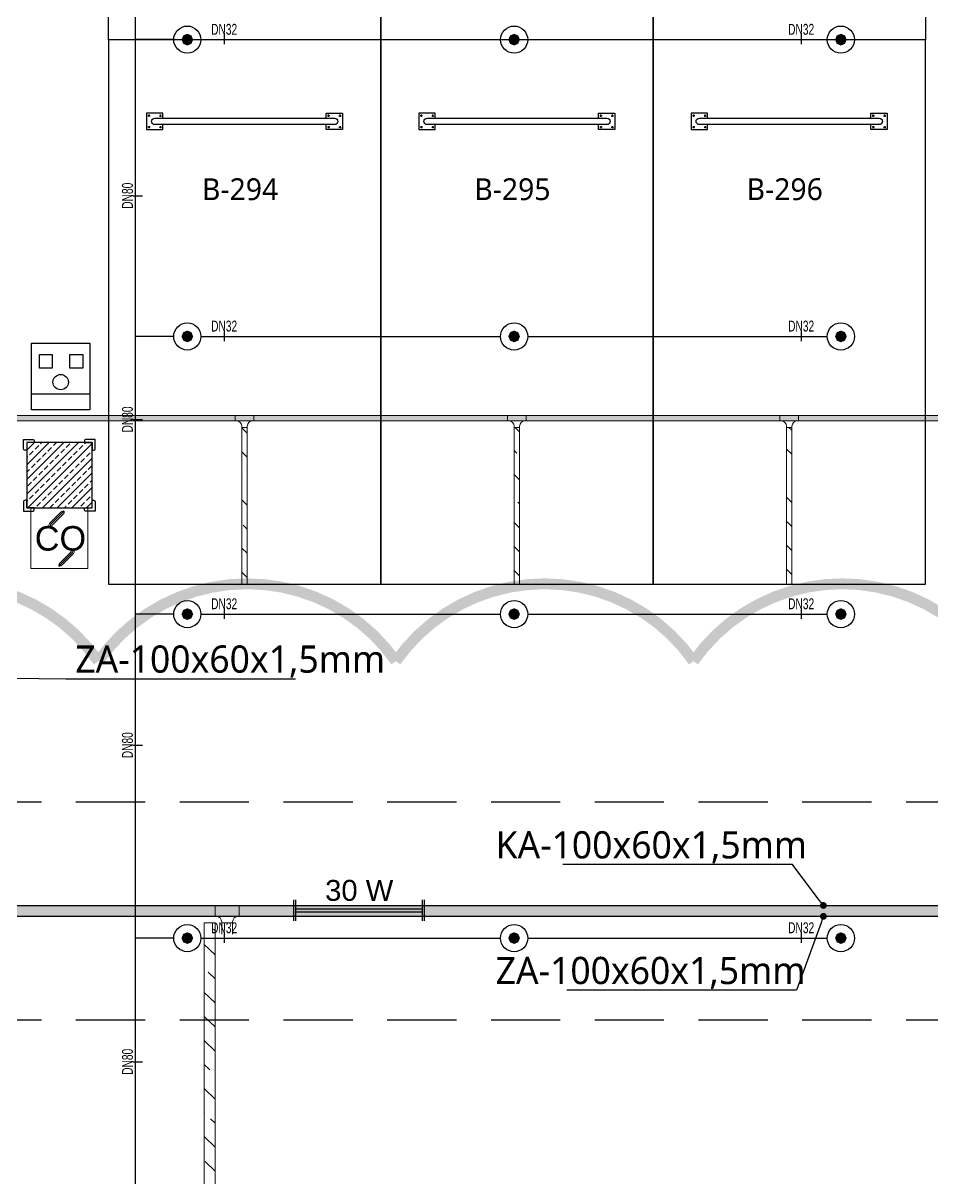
# Model space of a CAD drawing. Header units: millimetres. Extents: x -379292 to 1221486, y 92049 to 447512.
# Drawn here: x -226488 to -218145, y 202167 to 212771 of the extents above; entities that cross this region are included whole.
import ezdxf
from ezdxf import colors
from ezdxf.entities.mleader import LeaderData, LeaderLine
from ezdxf.enums import TextEntityAlignment as Align
from ezdxf.math import Vec2, Vec3

# ---------------------------------------------------------------- set-up
doc = ezdxf.new("R2010")
doc.units = ezdxf.units.MM
doc.linetypes.add('HIDDEN', pattern=[9.525, 6.35, -3.175])
for name, color, linetype in [('-M-YNGN-BORUID', 7, 'Continuous'), ('-M-YNGN-BORUUZUN', 7, 'Continuous'), ('-M-YNGN-BORUYUK', 7, 'Continuous'), ('-M-YNGN-SPR-YUK', 7, 'Continuous'), ('-M-YNGN-ZON3-CAP-', 7, 'Continuous'), ('-M-YNGN-ZON3-SPR-', 7, 'Continuous'), ('05_HATCH CONCRETE', 141, 'Continuous'), ('05_SYMBOL', 2, 'Continuous'), ('08_LAMP', 4, 'Continuous'), ('08_SOCKET', 4, 'Continuous'), ('202-A-Y-MahalAd', 141, 'Continuous'), ('E_CT_ZA', 6, 'Continuous'), ('EYazı', 7, 'Continuous')]:
    doc.layers.add(name, color=color, linetype=linetype)
doc.layers.add('-M-YNGN-SPR-CAPCIZGI', color=188, linetype='Continuous', plot=False)
for name, color, linetype, lineweight in [('-M-YNGN-ZON3', 6, 'SP', 30), ('08_DEDECTOR', 3, 'Continuous', 9), ('E_CT_AYDINLATMA', 3, 'Continuous', 9), ('E_CT_KIRMIZI', 1, 'Continuous', 9)]:
    doc.layers.add(name, color=color, linetype=linetype, lineweight=lineweight)
doc.styles.add('CIZGI', font='tahoma.ttf', dxfattribs={"width": 0.8, "oblique": 20})
doc.styles.add('HCAD', font='HCAD.SHX', dxfattribs={"width": 0.8, "height": 0.2})
doc.styles.add('PIPESIZE', font='hcad.shx', dxfattribs={"width": 0.8})
doc.styles.add('SPR-NOT', font='romans.shx')
doc.styles.get("Standard").update_dxf_attribs({"font": 'segoeuil.ttf'})
doc.styles.add('YAZI-2', font='arial.ttf', dxfattribs={"height": 2})
doc.styles.add('YAZI-3', font='arial.ttf', dxfattribs={"height": 3})
doc.linetypes.add('SP', pattern='A,2,-0.1,["SP",CIZGI,S=0.14,R=0.2,X=0,Y=-0.07],-0.255', length=2.355)

# ---------------------------------------------------------------- blocks, each defined once
blk = doc.blocks.new('202_Vida')
at = {"color": 0, "linetype": 'ByBlock', "ltscale": 0.2}
for points in [[(1, 0), (-1, 0)], [(0, 1), (0, -1)]]:
    blk.add_lwpolyline(points, dxfattribs=at)
at = {"color": 0, "linetype": 'ByBlock'}
for radius in [0.42, 0.23, 0.155]:
    blk.add_circle((0, 0), radius, dxfattribs=at)
blk = doc.blocks.new('202_Stoper')
at = {"color": 0, "linetype": 'ByBlock'}
for points in [[(-750, -30), (-750, -75), (-900, -75), (-900, 75), (-750, 75), (-750, 30)], [(750, -30), (750, -75), (900, -75), (900, 75), (750, 75), (750, 30)]]:
    blk.add_lwpolyline(points, dxfattribs=at)
blk.add_lwpolyline([(825, -30, 1), (825, 30), (-825, 30, 1), (-825, -30)], format="xyb", close=True, dxfattribs=at)
at = {"color": 0, "linetype": 'ByBlock', "yscale": 10, "zscale": 10, "rotation": 180}
for p, xscale in [((-877, 53), -10), ((-772, 53), 10), ((772, 53), -10), ((877, 53), 10)]:
    blk.add_blockref('202_Vida', p, dxfattribs=dict(at, xscale=xscale))
at = {"color": 0, "linetype": 'ByBlock', "yscale": 10, "zscale": 10}
for p, xscale in [((-877, -52), 10), ((-772, -52), -10), ((772, -52), 10), ((877, -52), -10)]:
    blk.add_blockref('202_Vida', p, dxfattribs=dict(at, xscale=xscale))
blk = doc.blocks.new('202_Mahalblok')
at = {"color": 0, "linetype": 'ByBlock', "flags": 128}
blk.add_lwpolyline([(0, 0), (0, 5000), (2500, 5000), (2500, 0)], close=True, dxfattribs=at)
at = {"color": 252}
blk.add_blockref('202_Stoper', (1250, 750), dxfattribs=at)
at = {"color": 0, "linetype": 'ByBlock', "ltscale": 25}
blk.add_attdef('MAHALNO', text='', height=200, dxfattribs=at).set_placement((1209, 1390), align=Align.BOTTOM_CENTER)
blk = doc.blocks.new('bariyer')
at = {"color": 8, "ltscale": 25}
blk.add_lwpolyline([(0, -70), (15, -70, 0.414214), (30, -55), (30, 30), (-55, 30, 0.414214), (-70, 15), (-70, 0), (0, 0)], format="xyb", close=True, dxfattribs=at)
blk = doc.blocks.new('OtoParkBodrumKatMimari')
at = {"layer": '05_HATCH CONCRETE'}
h = blk.add_hatch(dxfattribs=at)
h.set_pattern_fill('ANSI33', color=8, scale=15, angle=180, style=0)
h.set_pattern_definition([(225, (905000, -3e-07), (67.351921, -67.351921), []), (225, (904932.65, -3e-07), (67.351921, -67.351921), [47.625, -23.8125])])
h.paths.add_polyline_path([(20500, 108100), (19900, 108100), (19900, 107500), (20500, 107500)])
at = {"color": 5}
blk.add_lwpolyline([(20500, 108100), (19900, 108100), (19900, 107500), (20500, 107500)], close=True, dxfattribs=at)
at = {"layer": '05_SYMBOL', "color": 252, "linetype": 'HIDDEN', "ltscale": 100}
blk.add_lwpolyline([(19400, 104800), (128500, 104800)], dxfattribs=at)
blk.add_lwpolyline([(17400, 100800, -0.414214), (19400, 102800), (128500, 102800, -0.414214), (130500, 100800), (130500, 90800, -0.414214), (128500, 88800), (19400, 88800, -0.414214), (17400, 90800), (17400, 100800)], format="xyb", dxfattribs=at)
at = {"layer": '05_SYMBOL', "color": 8, "xscale": -1}
blk.add_blockref('bariyer', (19900, 108100), dxfattribs=at)
at = {"layer": '05_SYMBOL', "color": 8}
blk.add_blockref('bariyer', (20500, 108100), dxfattribs=at)
at = {"layer": '05_SYMBOL', "color": 8, "rotation": 180}
blk.add_blockref('bariyer', (19900, 107500), dxfattribs=at)
at = {"layer": '05_SYMBOL', "color": 8, "xscale": -1, "rotation": 180}
blk.add_blockref('bariyer', (20500, 107500), dxfattribs=at)
at = {"layer": '202-A-Y-MahalAd', "color": 8, "ltscale": 25}
for p, values in [((20650, 111800), {'MAHALNO': 'B-293'}), ((23150, 111800), {'MAHALNO': 'B-292'}), ((25650, 111800), {'MAHALNO': 'B-291'})]:
    blk.add_blockref('202_Mahalblok', p, dxfattribs=at).add_auto_attribs(values)
ref = blk.add_blockref('202_Mahalblok', (20650, 111800), dxfattribs=dict(at, xscale=-1, rotation=180))
ref.add_attrib('MAHALNO', 'B-294', dxfattribs={"layer": '0', "color": 0, "linetype": 'ByBlock', "ltscale": 25, "height": 200}).set_placement((21859, 110267), align=Align.BOTTOM_CENTER)
ref = blk.add_blockref('202_Mahalblok', (23150, 111800), dxfattribs=dict(at, xscale=-1, rotation=180))
ref.add_attrib('MAHALNO', 'B-295', dxfattribs={"layer": '0', "color": 0, "linetype": 'ByBlock', "ltscale": 25, "height": 200}).set_placement((24359, 110267), align=Align.BOTTOM_CENTER)
ref = blk.add_blockref('202_Mahalblok', (25650, 111800), dxfattribs=dict(at, xscale=-1, rotation=180))
ref.add_attrib('MAHALNO', 'B-296', dxfattribs={"layer": '0', "color": 0, "linetype": 'ByBlock', "ltscale": 25, "height": 200}).set_placement((26859, 110267), align=Align.BOTTOM_CENTER)
blk = doc.blocks.new('SP-C-UP-12')
at = {"ltscale": 10}
blk.add_line((0, 0), (0, 0), dxfattribs=at)
at = {"color": 1, "linetype": 'Continuous'}
blk.add_circle((0, 0), 12.5, dxfattribs=at)
at = {"ltscale": 10}
for points in [[(-5.4, 0), (-3.8, 3.8), (-3.8, -3.8), (0, 5.4)], [(-3.8, -3.8), (0, 5.4), (0, -5.4), (3.8, 3.8)], [(0, -5.4), (3.8, 3.8), (3.8, -3.8), (5.4, 0)]]:
    blk.add_solid(points, dxfattribs=at)
at = {"layer": '-M-YNGN-SPR-YUK', "style": 'SPR-NOT', "width": 0.5, "flags": 9}
for tag, p in [('YUK', (0, 17.8)), ('CAP', (0, 14.4)), ('TIP', (0.2, 10.8))]:
    blk.add_attdef(tag, text='', height=2.5, dxfattribs=at).set_placement(p, align=Align.MIDDLE_CENTER)
blk = doc.blocks.new('SPRKL100')
at = {"layer": '-M-YNGN-SPR-CAPCIZGI'}
blk.add_line((0, 0.43), (0, -0.43), dxfattribs=at)
at = {"layer": '-M-YNGN-BORUID', "color": 0, "style": 'HCAD', "width": 0.8, "flags": 1}
blk.add_attdef('DIC', text='', height=0.4, dxfattribs=at).set_placement((0, -1.69), align=Align.CENTER)
at = {"layer": '-M-YNGN-BORUUZUN', "color": 0, "style": 'HCAD', "width": 0.7}
blk.add_attdef('BOY', text='', height=0.8, dxfattribs=at).set_placement((0, -1.08), align=Align.CENTER)
at = {"layer": '-M-YNGN-BORUYUK', "color": 6, "style": 'PIPESIZE', "width": 0.8}
blk.add_attdef('YUK', text='', height=0.5, dxfattribs=at).set_placement((0, 1.87), align=Align.CENTER)
at = {"color": 0, "style": 'PIPESIZE', "width": 0.7}
blk.add_attdef('CAP', text='', height=1, dxfattribs=at).set_placement((0, 0.45), align=Align.CENTER)
blk = doc.blocks.new('A$C69E75EAE')
at = {"layer": '-M-YNGN-ZON3', "ltscale": 500}
for p, q in [((1187.3, -7817.2), (1187.3, -2469.7)), ((1222.3, -3542.2), (1187.3, -3542.2)), ((1247.3, -3542.2), (1522.3, -3542.2)), ((1547.3, -3542.2), (1822.3, -3542.2)), ((1222.3, -3814.7), (1187.3, -3814.7)), ((1247.3, -3814.7), (1522.3, -3814.7)), ((1547.3, -3814.7), (1822.3, -3814.7)), ((1222.3, -4069.7), (1187.3, -4069.7)), ((1247.3, -4069.7), (1522.3, -4069.7)), ((1547.3, -4069.7), (1822.3, -4069.7)), ((1222.3, -4367.2), (1187.3, -4367.2)), ((1247.3, -4367.2), (1522.3, -4367.2)), ((1547.3, -4367.2), (1822.3, -4367.2))]:
    blk.add_line(p, q, dxfattribs=at)
at = {"layer": '-M-YNGN-ZON3-CAP-'}
ref = blk.add_blockref('SPRKL100', (1268.6, -3542.2), dxfattribs=dict(at, xscale=10, yscale=10, zscale=10, rotation=359.9999997800978))
ref.add_attrib('CAP', 'DN32', dxfattribs={"layer": '0', "color": 0, "height": 10, "rotation": 360, "style": 'PIPESIZE', "width": 0.7}).set_placement((1268.6, -3537.7), align=Align.CENTER)
ref = blk.add_blockref('SPRKL100', (1798.3, -3542.2), dxfattribs=dict(at, xscale=10, yscale=10, zscale=10, rotation=359.9999997800978))
ref.add_attrib('CAP', 'DN32', dxfattribs={"layer": '0', "color": 0, "height": 10, "rotation": 360, "style": 'PIPESIZE', "width": 0.7}).set_placement((1798.3, -3537.7), align=Align.CENTER)
ref = blk.add_blockref('SPRKL100', (1189.3, -3685.5), dxfattribs=dict(at, xscale=10.00000000000001, yscale=10.00000000000001, zscale=10.00000000000001, rotation=90))
ref.add_attrib('CAP', 'DN80', dxfattribs={"layer": '0', "color": 0, "height": 10, "rotation": 90, "style": 'PIPESIZE', "width": 0.7}).set_placement((1184.8, -3685.5), align=Align.CENTER)
ref = blk.add_blockref('SPRKL100', (1268.6, -3814.7), dxfattribs=dict(at, xscale=10, yscale=10, zscale=10, rotation=359.9999997800978))
ref.add_attrib('CAP', 'DN32', dxfattribs={"layer": '0', "color": 0, "height": 10, "rotation": 360, "style": 'PIPESIZE', "width": 0.7}).set_placement((1268.6, -3810.2), align=Align.CENTER)
ref = blk.add_blockref('SPRKL100', (1798.3, -3814.7), dxfattribs=dict(at, xscale=10, yscale=10, zscale=10, rotation=359.9999997800978))
ref.add_attrib('CAP', 'DN32', dxfattribs={"layer": '0', "color": 0, "height": 10, "rotation": 360, "style": 'PIPESIZE', "width": 0.7}).set_placement((1798.3, -3810.2), align=Align.CENTER)
ref = blk.add_blockref('SPRKL100', (1189.3, -3891), dxfattribs=dict(at, xscale=10.00000000000001, yscale=10.00000000000001, zscale=10.00000000000001, rotation=90))
ref.add_attrib('CAP', 'DN80', dxfattribs={"layer": '0', "color": 0, "height": 10, "rotation": 90, "style": 'PIPESIZE', "width": 0.7}).set_placement((1184.8, -3891), align=Align.CENTER)
ref = blk.add_blockref('SPRKL100', (1268.6, -4069.7), dxfattribs=dict(at, xscale=10, yscale=10, zscale=10, rotation=359.9999997800978))
ref.add_attrib('CAP', 'DN32', dxfattribs={"layer": '0', "color": 0, "height": 10, "rotation": 360, "style": 'PIPESIZE', "width": 0.7}).set_placement((1268.6, -4065.2), align=Align.CENTER)
ref = blk.add_blockref('SPRKL100', (1798.3, -4069.7), dxfattribs=dict(at, xscale=10, yscale=10, zscale=10, rotation=359.9999997800978))
ref.add_attrib('CAP', 'DN32', dxfattribs={"layer": '0', "color": 0, "height": 10, "rotation": 360, "style": 'PIPESIZE', "width": 0.7}).set_placement((1798.3, -4065.2), align=Align.CENTER)
ref = blk.add_blockref('SPRKL100', (1189.3, -4190.1), dxfattribs=dict(at, xscale=10.00000000000001, yscale=10.00000000000001, zscale=10.00000000000001, rotation=90))
ref.add_attrib('CAP', 'DN80', dxfattribs={"layer": '0', "color": 0, "height": 10, "rotation": 90, "style": 'PIPESIZE', "width": 0.7}).set_placement((1184.8, -4190.1), align=Align.CENTER)
ref = blk.add_blockref('SPRKL100', (1268.6, -4367.2), dxfattribs=dict(at, xscale=10, yscale=10, zscale=10, rotation=359.9999997800978))
ref.add_attrib('CAP', 'DN32', dxfattribs={"layer": '0', "color": 0, "height": 10, "rotation": 360, "style": 'PIPESIZE', "width": 0.7}).set_placement((1268.6, -4362.7), align=Align.CENTER)
ref = blk.add_blockref('SPRKL100', (1798.3, -4367.2), dxfattribs=dict(at, xscale=10, yscale=10, zscale=10, rotation=359.9999997800978))
ref.add_attrib('CAP', 'DN32', dxfattribs={"layer": '0', "color": 0, "height": 10, "rotation": 360, "style": 'PIPESIZE', "width": 0.7}).set_placement((1798.3, -4362.7), align=Align.CENTER)
ref = blk.add_blockref('SPRKL100', (1189.3, -4480.8), dxfattribs=dict(at, xscale=10.00000000000001, yscale=10.00000000000001, zscale=10.00000000000001, rotation=90))
ref.add_attrib('CAP', 'DN80', dxfattribs={"layer": '0', "color": 0, "height": 10, "rotation": 90, "style": 'PIPESIZE', "width": 0.7}).set_placement((1184.8, -4480.8), align=Align.CENTER)
at = {"layer": '-M-YNGN-ZON3-SPR-'}
for p in [(1234.8, -3542.2), (1534.8, -3542.2), (1834.8, -3542.2), (1234.8, -3814.7), (1534.8, -3814.7), (1834.8, -3814.7), (1234.8, -4069.7), (1534.8, -4069.7), (1834.8, -4069.7), (1234.8, -4367.2), (1534.8, -4367.2), (1834.8, -4367.2)]:
    blk.add_blockref('SP-C-UP-12', p, dxfattribs=at)
blk = doc.blocks.new('*U589')
h = blk.add_hatch()
h.set_pattern_fill('ANSI33', color=0, scale=50, angle=1, style=0)
h.paths.add_polyline_path([(-1838, 100), (6306, 100), (6306, 0), (-1838, 0)])
at = {"color": 0}
blk.add_lwpolyline([(-1838, 100), (6306, 100), (6306, 0), (-1838, 0)], close=True, dxfattribs=at)
at = {"ltscale": 25, "flags": 1}
for tag, p in [('YUKSEKLIK', (-229, -149)), ('KALINLIK', (-229, -213))]:
    blk.add_attdef(tag, p, '', height=50, dxfattribs=at)
blk = doc.blocks.new('*U604')
h = blk.add_hatch()
h.set_pattern_fill('ANSI33', color=0, scale=50, angle=1, style=0)
h.paths.add_polyline_path([(-1251, 100), (113124, 100), (113124, 0), (-1251, 0)])
at = {"color": 0}
blk.add_lwpolyline([(-1251, 100), (113124, 100), (113124, 0), (-1251, 0)], close=True, dxfattribs=at)
at = {"ltscale": 25, "flags": 1}
for tag, p in [('YUKSEKLIK', (-229, -149)), ('KALINLIK', (-229, -213))]:
    blk.add_attdef(tag, p, '', height=50, dxfattribs=at)
blk = doc.blocks.new('*U651')
h = blk.add_hatch()
h.set_pattern_fill('ANSI33', color=0, scale=50, angle=1, style=0)
h.paths.add_polyline_path([(-115024, 100), (-249, 100), (-249, 0), (-115024, 0)])
at = {"color": 0}
blk.add_lwpolyline([(-115024, 100), (-249, 100), (-249, 0), (-115024, 0)], close=True, dxfattribs=at)
at = {"ltscale": 25, "flags": 1}
for tag, p in [('YUKSEKLIK', (-229, -149)), ('KALINLIK', (-229, -213))]:
    blk.add_attdef(tag, p, '', height=50, dxfattribs=at)
blk = doc.blocks.new('*U227')
at = {"color": 0}
for p, q in [((264, 264), (-164, 264)), ((-60, 264), (-60, 164)), ((0, 264), (264, 264)), ((160, 264), (160, 164)), ((-164, 164), (-50, 164)), ((0, 0), (0, 114)), ((100, 0), (100, 114)), ((264, 164), (150, 164)), ((0, 104), (100, 104))]:
    blk.add_line(p, q, dxfattribs=at)
for centre, start, end in [((-50, 114), 0, 90), ((150, 114), 90, 180)]:
    blk.add_arc(centre, 50, start, end, dxfattribs=at)
blk = doc.blocks.new('*U739')
h = blk.add_hatch()
h.set_pattern_fill('ANSI33', color=0, scale=50, angle=1, style=0)
h.paths.add_polyline_path([(-53157, 50), (113, 50), (113, 0), (-53157, 0)])
at = {"color": 0}
blk.add_lwpolyline([(-53157, 50), (113, 50), (113, 0), (-53157, 0)], close=True, dxfattribs=at)
at = {"ltscale": 25, "flags": 1}
for tag, p in [('YUKSEKLIK', (-229, -149)), ('KALINLIK', (-229, -213))]:
    blk.add_attdef(tag, p, '', height=50, dxfattribs=at)
blk = doc.blocks.new('_DOT')
at = {"color": 0, "linetype": 'ByBlock'}
blk.add_line((-0.5, 0), (-1, 0), dxfattribs=at)
at = {"color": 0, "linetype": 'ByBlock', "const_width": 0.5}
blk.add_lwpolyline([(-0.25, 0, 1), (0.25, 0, 1)], format="xyb", close=True, dxfattribs=at)
blk = doc.blocks.new('40 W SIVA ÜSTÜ ETANJ LED 50--')
at = {"layer": '08_LAMP'}
for p, q in [((-625, -100), (-625, 100)), ((-605, -100), (-605, 100)), ((-605, 15), (605, 15)), ((605, -100), (605, 100)), ((625, -100), (625, 100)), ((-605, -15), (605, -15))]:
    blk.add_line(p, q, dxfattribs=at)
at = {"layer": '08_LAMP', "color": 2, "style": 'YAZI-2'}
blk.add_text('30 W', height=200, dxfattribs=at).set_placement((0, 90), align=Align.CENTER)
blk = doc.blocks.new('PRIZKOM 50')
at = {"layer": '08_SOCKET', "color": 3}
for p, q in [((-191.1, 0), (-191.1, 438.5)), ((-191.1, 438.5), (191.1, 438.5)), ((191.1, 438.5), (191.1, 0)), ((-191.1, 335.3), (191.1, 335.3)), ((-145.1, 75.8), (-145.1, 164.7)), ((-145.1, 164.7), (-60.9, 164.7)), ((-60.9, 164.7), (-60.9, 75.8)), ((54.5, 164.7), (138.7, 164.7)), ((54.5, 75.8), (54.5, 164.7)), ((138.7, 164.7), (138.7, 75.8)), ((-60.9, 75.8), (-145.1, 75.8)), ((138.7, 75.8), (54.5, 75.8)), ((191.1, 0), (-191.1, 0))]:
    blk.add_line(p, q, dxfattribs=at)
blk.add_circle((-0.8, 256), 50.5, dxfattribs=at)
blk = doc.blocks.new('CO 250')
at = {"layer": '08_DEDECTOR'}
for p, q in [((17, 243), (-84, 142)), ((45, 251), (-74, 132)), ((37, 223), (-64, 122)), ((45, 250), (45, 243)), ((114, -136), (-5, -255)), ((104, -126), (3, -227)), ((124, -146), (23, -247)), ((-5, -247), (-5, -255)), ((-5, -255), (3, -255))]:
    blk.add_line(p, q, dxfattribs=at)
at = {"layer": '08_DEDECTOR', "ltscale": 25}
blk.add_lwpolyline([(-262, 278), (-262, -278), (262, -278), (262, 278)], close=True, dxfattribs=at)
at = {"layer": '08_DEDECTOR'}
for centre, radius, start, end in [((37, 223), 27.7, 72.9688, 135), ((17, 243), 27.7, 315, 0), ((-55, 112), 41.6, 135, 180), ((-55, 112), 27.7, 135, 180), ((-55, 112), 13.9, 135, 180), ((95, -116), 13.9, 315, 350.4112), ((95, -116), 27.7, 315, 355.2224), ((95, -116), 41.6, 315, 356.817), ((23, -247), 27.7, 135, 180), ((3, -227), 27.7, 270, 315)]:
    blk.add_arc(centre, radius, start, end, dxfattribs=at)
at = {"layer": '08_DEDECTOR', "color": 3, "style": 'YAZI-3'}
blk.add_text('CO', height=225, dxfattribs=at).set_placement((-226, -113))
blk = doc.blocks.new('*U1011')
h = blk.add_hatch()
h.set_pattern_fill('ANSI33', color=0, scale=50, angle=1, style=0)
h.paths.add_polyline_path([(-2093, 50), (-653, 50), (-653, 0), (-2093, 0)])
at = {"color": 0}
blk.add_lwpolyline([(-2093, 50), (-653, 50), (-653, 0), (-2093, 0)], close=True, dxfattribs=at)
at = {"ltscale": 25, "flags": 1}
for tag, p in [('YUKSEKLIK', (-229, -149)), ('KALINLIK', (-229, -213))]:
    blk.add_attdef(tag, p, '', height=50, dxfattribs=at)
blk = doc.blocks.new('*U1012')
at = {"color": 0}
for p, q in [((214, 214), (-164, 214)), ((-60, 214), (-60, 164)), ((0, 214), (214, 214)), ((110, 214), (110, 164)), ((-164, 164), (-50, 164)), ((0, 0), (0, 114)), ((50, 0), (50, 114)), ((214, 164), (100, 164)), ((0, 104), (50, 104))]:
    blk.add_line(p, q, dxfattribs=at)
for centre, start, end in [((-50, 114), 0, 90), ((100, 114), 90, 180)]:
    blk.add_arc(centre, 50, start, end, dxfattribs=at)

msp = doc.modelspace()

# ---------------------------------------------------------------- block references
at = {"color": 8}
msp.add_blockref('OtoParkBodrumKatMimari', (-246354.8, 100818.8), dxfattribs=at)

# ---------------------------------------------------------------- next in the draw order: linework, layer by layer
at = {"color": 30, "const_width": 100}
msp.add_lwpolyline([(-236725.1, 206911.4, -0.5205671), (-233993.2, 206911.4, -0.5205671), (-231261.3, 206911.4, -0.5205671), (-228529.4, 206911.4, -0.5205671), (-225797.5, 206911.4, -0.5205671), (-223065.6, 206911.4, -0.5205671), (-220333.7, 206911.4, -0.5205671), (-217601.9, 206911.4, -0.5205671), (-214870, 206911.4, -0.5205671), (-212138.1, 206911.4, -0.5205671), (-209406.2, 206911.4, -0.5205671), (-206674.3, 206911.4, -0.5205671), (-203942.4, 206911.4, -0.5205671), (-201210.5, 206911.4, -0.5205671), (-198478.6, 206911.4, -0.5205671)], format="xyb", dxfattribs=at)

# ---------------------------------------------------------------- next in the draw order: block references
at = {"layer": '-M-YNGN-ZON3', "ltscale": 25, "xscale": 10, "yscale": 10, "zscale": 10}
msp.add_blockref('A$C69E75EAE', (-237328.2, 248041), dxfattribs=at)
at = {"layer": '08_DEDECTOR'}
msp.add_blockref('CO 250', (-226154.8, 208040.3), dxfattribs=at)
at = {"layer": '08_LAMP', "xscale": 0.96, "yscale": 0.96, "zscale": 0.96}
msp.add_blockref('40 W SIVA ÜSTÜ ETANJ LED 50--', (-223402.1, 204624.7), dxfattribs=at)
at = {"layer": '08_SOCKET', "xscale": 1.4, "yscale": 1.4, "zscale": 1.4, "rotation": 180}
msp.add_blockref('PRIZKOM 50', (-226144, 209832.7), dxfattribs=at)
at = {"layer": 'E_CT_AYDINLATMA'}
for name, p, rotation in [('*U604', (-116480.6, 204668.8), 180), ('*U589', (-224724.8, 198202.3), 90)]:
    msp.add_blockref(name, p, dxfattribs=dict(at, rotation=rotation))
at = {"layer": 'E_CT_AYDINLATMA', "color": 2}
msp.add_blockref('*U227', (-224664.8, 204404.8), dxfattribs=at)
at = {"layer": 'E_CT_KIRMIZI', "color": 1}
for name, p, rotation in [('*U739', (-229692.1, 209168.8), 180), ('*U1011', (-224429.8, 209711.7), 90.00000000000006), ('*U1011', (-221929.8, 209711.7), 90.00000000000006), ('*U1011', (-219429.8, 209711.7), 90.00000000000006)]:
    msp.add_blockref(name, p, dxfattribs=dict(at, rotation=rotation))
at = {"layer": 'E_CT_KIRMIZI', "color": 2}
for p in [(-224479.8, 208954.8), (-221979.8, 208954.8), (-219479.8, 208954.8)]:
    msp.add_blockref('*U1012', p, dxfattribs=at)
at = {"layer": 'E_CT_ZA', "color": 112, "rotation": 180}
msp.add_blockref('*U651', (-230054.1, 204668.8), dxfattribs=at)

# ---------------------------------------------------------------- next in the draw order: leaders
at = {"layer": 'EYazı', "color": 7}
ml = msp.add_multileader_mtext('Standard', dxfattribs=at)
ml.set_content('ZA-100x60x1,5mm', color=7)
ml.set_leader_properties(color=1)
ml.set_arrow_properties(name='DOT')
ml.build(insert=Vec2(0, 0))
ml.multileader.update_dxf_attribs({"text_left_attachment_type": 6, "text_right_attachment_type": 6, "dogleg_length": 50, "arrow_head_size": 62.5})
ctx = ml.context
ctx.base_point, ctx.char_height, ctx.arrow_head_size, ctx.landing_gap_size, ctx.plane_origin = Vec3(-226033.3, 206749.5), 250, 62.5, 25, Vec3(-223841.1, 206705.8)
ctx.left_attachment, ctx.right_attachment = 6, 6
notes = []
notes.append((ctx, [(0, (1, 1, 0), (-226095.8, 206749.5), (1, 0), 62.5, [(0, [(-226654.8, 206756.2)], 0, [])])]))
ctx.mtext.insert, ctx.mtext.width, ctx.mtext.defined_height, ctx.mtext.line_spacing_style, ctx.mtext.flow_direction = Vec3(-226008.3, 207056.2), 2000, 439.9, 2, 5
ml = msp.add_multileader_mtext('Standard', dxfattribs=at)
ml.set_content('KA-100x60x1,5mm', color=7)
ml.set_leader_properties(color=1)
ml.set_arrow_properties(name='DOT')
ml.build(insert=Vec2(0, 0))
ml.multileader.update_dxf_attribs({"text_left_attachment_type": 6, "text_right_attachment_type": 6, "dogleg_length": 50, "arrow_head_size": 62.5})
ctx = ml.context
ctx.base_point, ctx.char_height, ctx.arrow_head_size, ctx.landing_gap_size, ctx.plane_origin = Vec3(-222175.3, 205043.7), 250, 62.5, 25, Vec3(-219982, 204926.7)
ctx.left_attachment, ctx.right_attachment = 6, 6
notes.append((ctx, [(0, (1, 1, 0), (-219424.2, 205043.7), (-1, 0), 62.5, [(0, [(-219140.9, 204668.8)], 0, [])])]))
ctx.mtext.insert, ctx.mtext.width, ctx.mtext.defined_height, ctx.mtext.line_spacing_style, ctx.mtext.flow_direction = Vec3(-222150.3, 205350.4), 2000, 439.9, 2, 5
ml = msp.add_multileader_mtext('Standard', dxfattribs=at)
ml.set_content('ZA-100x60x1,5mm', color=7)
ml.set_leader_properties(color=1)
ml.set_arrow_properties(name='DOT')
ml.build(insert=Vec2(0, 0))
ml.multileader.update_dxf_attribs({"text_left_attachment_type": 6, "text_right_attachment_type": 6, "dogleg_length": 50, "arrow_head_size": 62.5})
ctx = ml.context
ctx.base_point, ctx.char_height, ctx.arrow_head_size, ctx.landing_gap_size, ctx.plane_origin = Vec3(-222174.2, 203889.9), 250, 62.5, 25, Vec3(-219982, 203578.2)
ctx.left_attachment, ctx.right_attachment = 6, 6
notes.append((ctx, [(0, (1, 1, 0), (-219387.2, 203889.9), (-1, 0), 62.5, [(0, [(-219140.9, 204568.8)], 0, [])])]))
ctx.mtext.insert, ctx.mtext.width, ctx.mtext.defined_height, ctx.mtext.line_spacing_style, ctx.mtext.flow_direction = Vec3(-222149.2, 204196.6), 2000, 439.9, 2, 5
for ctx, leaders in notes:
    for number, flags, end, landing, length, lines in leaders:
        leader = LeaderData()
        leader.index, (leader.has_last_leader_line, leader.has_dogleg_vector, leader.attachment_direction) = number, flags
        leader.last_leader_point, leader.dogleg_vector, leader.dogleg_length = Vec3(end), Vec3(landing), length
        for number, points, colour, breaks in lines:
            line = LeaderLine()
            line.index, line.vertices, line.color, line.breaks = number, Vec3.list(points), colors.encode_raw_color(colour), breaks
            leader.lines.append(line)
        ctx.leaders.append(leader)

doc.saveas('drawing.dxf')
